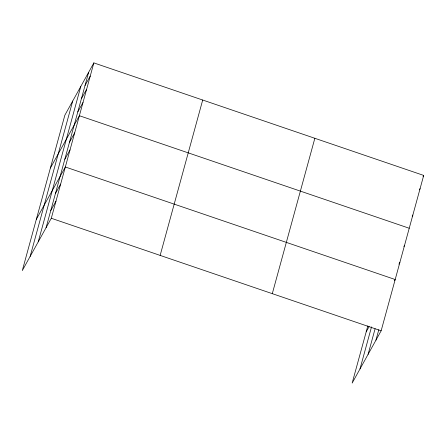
<?xml version="1.0" encoding="UTF-8"?>
<svg xmlns="http://www.w3.org/2000/svg" width="446" height="446" viewBox="0 0 446 446"><rect width="100%" height="100%" fill="white"/><g stroke="black" fill="none" stroke-linecap="round" stroke-linejoin="round"><path stroke-width="0.67" d="M30.15 256.411L72.704 101.041M38.239 241.821L80.793 86.452M46.089 227.661L88.642 72.291M93.85 62.897L64.854 115.207L22.3 270.577L51.296 218.267L93.85 62.897L423.7 175.423L381.146 330.793L352.15 383.103L367.816 325.915M160.147 255.402L202.701 100.027M272.294 293.658L314.848 138.288M360 368.942L371.524 326.873M368.089 354.353L375.108 328.713M375.939 340.187L378.821 329.672M85.024 85.498L90.231 76.099M81.406 98.7L86.613 89.306M77.788 111.907L83.001 102.513M50.387 168.03L79.382 115.72L409.233 228.252M69.492 142.207L74.699 132.813M64.809 159.294L70.022 149.901M36.343 219.304L65.339 166.994L395.189 279.519L394.537 280.696M55.449 193.48L60.656 184.081M50.772 210.568L55.979 201.174M423.048 176.599L423.7 175.423M419.43 189.806L420.082 188.63M412.199 216.215L412.851 215.044M403.898 246.515L404.55 245.339M398.891 264.194L399.872 262.432M366.194 331.835L369.137 326.522M51.296 218.267L381.146 330.793"/></g></svg>
